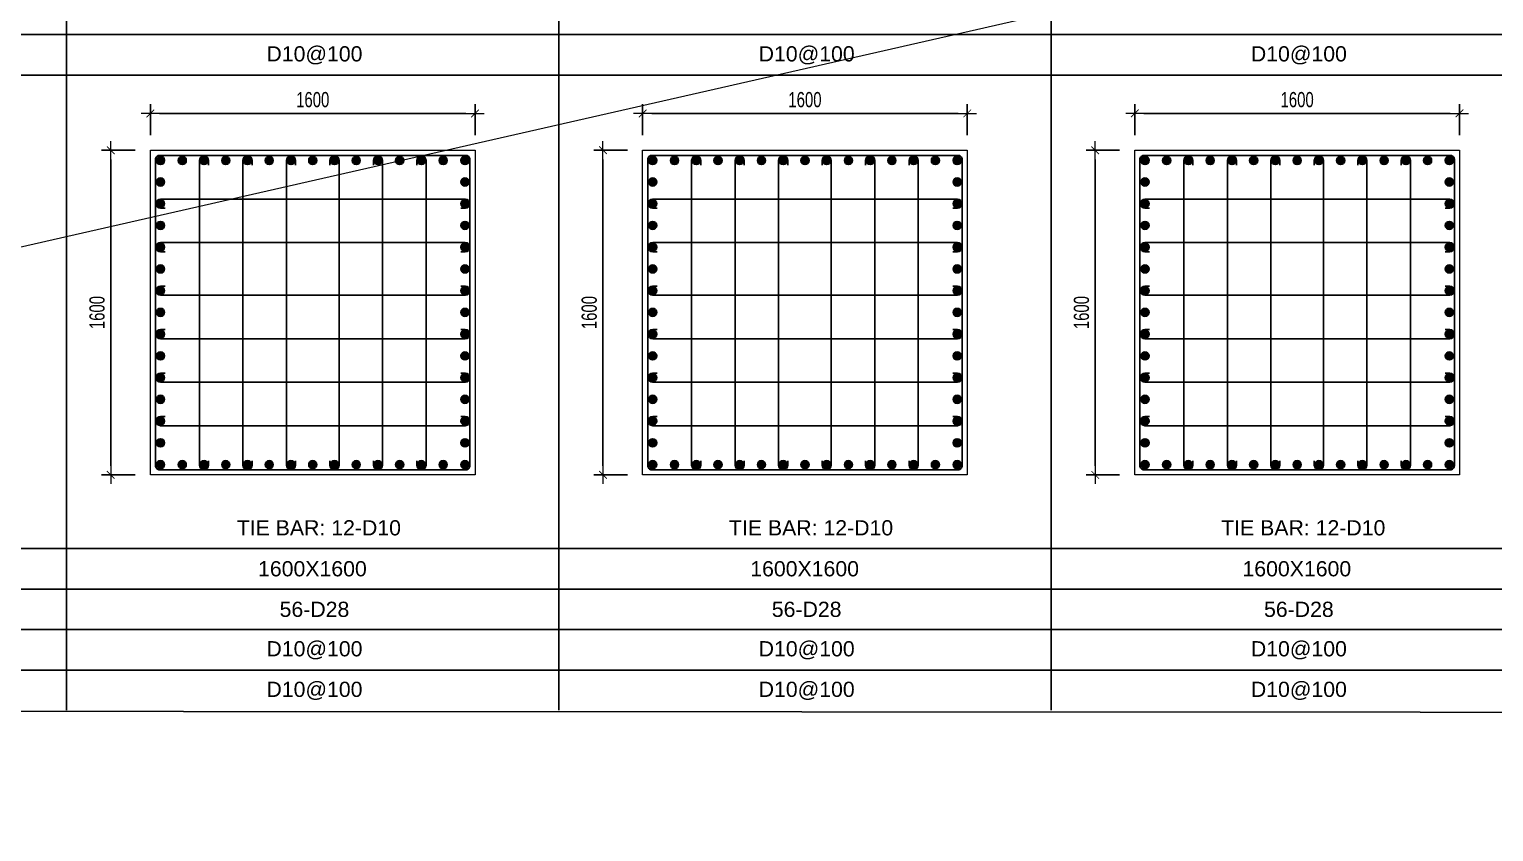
# Model space of a CAD drawing. Header units: millimetres. Extents: x 49323 to 380960, y -6102 to 181761.
# Drawn here: x 315351 to 322569, y 85705 to 89660 of the extents above; entities that cross this region are included whole.
import ezdxf
from ezdxf.enums import TextEntityAlignment as Align

# ---------------------------------------------------------------- set-up
doc = ezdxf.new("R2010")
doc.units = ezdxf.units.MM
doc.linetypes.add('CENTER2', pattern=[1.125, 0.75, -0.125, 0.125, -0.125])
doc.layers.get('Defpoints').update_dxf_attribs({"color": 151, "lineweight": 9})
for name, color, linetype in [('2', 2, 'Continuous'), ('A-ANNO-LEAD', 4, 'Continuous'), ('CEN', 1, 'CENTER2'), ('STL', 3, 'Continuous'), ('TIT1', 3, 'Continuous')]:
    doc.layers.add(name, color=color, linetype=linetype)
doc.layers.add('NDC_S_CONTINUOUS', color=3, linetype='Continuous', lineweight=20)
doc.layers.add('NDC_S_DIM', color=1, linetype='Continuous', lineweight=15)
doc.styles.add('NDC_ARIAL', font='arial.ttf', dxfattribs={"width": 0.85})
doc.styles.add('NDC_DIM', font='', dxfattribs={"width": 0.75})
doc.styles.get('NDC_DIM').set_extended_font_data('Dotum')
doc.dimstyles.new('NDC_dim_30', dxfattribs={"dimscale": 30, "dimtxt": 2.5, "dimasz": 1.5, "dimexe": 1.5, "dimexo": 2.5, "dimgap": 1, "dimtad": 1, "dimdec": 0, "dimzin": 0, "dimdsep": 46, "dimtxsty": 'NDC_DIM', "dimblk": 'DIMMARK', "dimcen": 0.09, "dimdle": 1.2, "dimclrd": 1, "dimclre": 1, "dimclrt": 3, "dimadec": 0, "dimazin": 0, "dimtfac": 1, "dimtdec": 0, "dimtix": 1, "dimtofl": 0, "dimtmove": 0, "dimatfit": 3, "dimfxl": 8, "dimfxlon": 1, "dimtolj": 1, "dimtzin": 0, "dimarcsym": 0})

# ---------------------------------------------------------------- blocks, each defined once
blk = doc.blocks.new('DIMMARK')
at = {"layer": 'NDC_S_DIM', "color": 1}
blk.add_line((-1.5, 0), (1, 0), dxfattribs=at)
at = {"layer": 'NDC_S_DIM', "color": 2, "const_width": 0.1}
blk.add_lwpolyline([(-0.42, -0.42), (0.42, 0.42)], dxfattribs=at)
blk = doc.blocks.new('*D885')
at = {"layer": 'Defpoints', "color": 0, "ltscale": 40, "transparency": 16777216}
for p in [(317548.4, 89245.3), (315948.4, 89063.7), (317548.4, 89063.7)]:
    blk.add_point(p, dxfattribs=at)
at = {"layer": 'NDC_S_DIM', "color": 1, "lineweight": -2, "ltscale": 40, "transparency": 16777216}
for p, q in [((315948.4, 89138.7), (315948.4, 89290.3)), ((317548.4, 89138.7), (317548.4, 89290.3)), ((315993.4, 89245.3), (317503.4, 89245.3))]:
    blk.add_line(p, q, dxfattribs=at)
at = {"layer": 'NDC_S_DIM', "color": 1, "lineweight": -2, "ltscale": 40, "transparency": 16777216, "xscale": 45, "yscale": 45, "zscale": 45, "rotation": 180}
blk.add_blockref('DIMMARK', (315948.4, 89245.3), dxfattribs=at)
at = {"layer": 'NDC_S_DIM', "color": 1, "lineweight": -2, "ltscale": 40, "transparency": 16777216, "xscale": 45, "yscale": 45, "zscale": 45}
blk.add_blockref('DIMMARK', (317548.4, 89245.3), dxfattribs=at)
at = {"layer": 'NDC_S_DIM', "color": 3, "ltscale": 40, "transparency": 16777216, "insert": (316748.4, 89312.9), "char_height": 75, "attachment_point": 5, "style": 'NDC_DIM'}
blk.add_mtext('\\A1;1600', dxfattribs=at)
blk = doc.blocks.new('*D886')
at = {"layer": 'Defpoints', "color": 0, "ltscale": 40, "transparency": 16777216}
for p in [(315948.4, 89063.7), (315753, 87463.7), (315948.4, 87463.7)]:
    blk.add_point(p, dxfattribs=at)
at = {"layer": 'NDC_S_DIM', "color": 1, "lineweight": -2, "ltscale": 40, "transparency": 16777216}
for p, q in [((315873.4, 89063.7), (315708, 89063.7)), ((315753, 89018.7), (315753, 87508.7)), ((315873.4, 87463.7), (315708, 87463.7))]:
    blk.add_line(p, q, dxfattribs=at)
at = {"layer": 'NDC_S_DIM', "color": 1, "lineweight": -2, "ltscale": 40, "transparency": 16777216, "xscale": 45, "yscale": 45, "zscale": 45}
for p, rotation in [((315753, 89063.7), 90), ((315753, 87463.7), 270)]:
    blk.add_blockref('DIMMARK', p, dxfattribs=dict(at, rotation=rotation))
at = {"layer": 'NDC_S_DIM', "color": 3, "ltscale": 40, "transparency": 16777216, "insert": (315685.5, 88263.7), "char_height": 75, "attachment_point": 5, "rotation": 90, "style": 'NDC_DIM'}
blk.add_mtext('\\A1;1600', dxfattribs=at)
blk = doc.blocks.new('8')
at = {"layer": '2'}
blk.add_hatch(color=256, dxfattribs=at).paths.add_polyline_path([(20, 0, 0.386127), (1.9, 19.9), (-1.9, 19.9, 0.386127), (-20, 0, 1)])
blk.add_circle((0, 0), 20, dxfattribs=at)
blk = doc.blocks.new('5')
at = {"layer": 'CEN', "rotation": 180}
blk.add_blockref('8', (0, 0), dxfattribs=at)
blk = doc.blocks.new('*U879')
at = {"layer": 'STL', "xscale": -1, "rotation": 270}
blk.add_blockref('5', (0, 0), dxfattribs=at)
blk = doc.blocks.new('*U880')
at = {"layer": 'NDC_S_DIM', "color": 0, "linetype": 'ByBlock', "lineweight": -2, "transparency": 16777216}
for p in [(308769.8, 80184.3), (308877, 80184.3), (308984.2, 80184.3), (309091.4, 80184.3), (309198.6, 80184.3), (309305.7, 80184.3), (309412.9, 80184.3), (309520.1, 80184.3), (309627.3, 80184.3), (309734.4, 80184.3), (309841.6, 80184.3), (309948.8, 80184.3), (310056, 80184.3), (310163.1, 80184.3), (310270.3, 80184.3)]:
    blk.add_blockref('*U879', p, dxfattribs=at)
blk = doc.blocks.new('*U881')
at = {"layer": 'STL', "xscale": -1, "rotation": 270}
blk.add_blockref('5', (0, 0), dxfattribs=at)
blk = doc.blocks.new('*U882')
at = {"layer": 'NDC_S_DIM', "color": 0, "linetype": 'ByBlock', "lineweight": -2, "transparency": 16777216}
for p in [(308769.8, 80184.3), (308877, 80184.3), (308984.2, 80184.3), (309091.4, 80184.3), (309198.6, 80184.3), (309305.7, 80184.3), (309412.9, 80184.3), (309520.1, 80184.3), (309627.3, 80184.3), (309734.4, 80184.3), (309841.6, 80184.3), (309948.8, 80184.3), (310056, 80184.3), (310163.1, 80184.3), (310270.3, 80184.3)]:
    blk.add_blockref('*U881', p, dxfattribs=at)
blk = doc.blocks.new('*U883')
at = {"layer": 'STL', "xscale": -1, "rotation": 270}
blk.add_blockref('5', (0, 0), dxfattribs=at)
blk = doc.blocks.new('*U884')
at = {"layer": 'NDC_S_DIM', "color": 0, "linetype": 'ByBlock', "lineweight": -2, "transparency": 16777216}
for p in [(308769.8, 80184.3), (308877, 80184.3), (308984.2, 80184.3), (309091.4, 80184.3), (309198.6, 80184.3), (309305.7, 80184.3), (309412.9, 80184.3), (309520.1, 80184.3), (309627.3, 80184.3), (309734.4, 80184.3), (309841.6, 80184.3), (309948.8, 80184.3), (310056, 80184.3), (310163.1, 80184.3), (310270.3, 80184.3)]:
    blk.add_blockref('*U883', p, dxfattribs=at)
blk = doc.blocks.new('*U877')
at = {"layer": 'STL', "xscale": -1, "rotation": 270}
blk.add_blockref('5', (0, 0), dxfattribs=at)
blk = doc.blocks.new('*U878')
at = {"layer": 'NDC_S_DIM', "color": 0, "linetype": 'ByBlock', "lineweight": -2, "transparency": 16777216}
for p in [(308769.8, 80184.3), (308877, 80184.3), (308984.2, 80184.3), (309091.4, 80184.3), (309198.6, 80184.3), (309305.7, 80184.3), (309412.9, 80184.3), (309520.1, 80184.3), (309627.3, 80184.3), (309734.4, 80184.3), (309841.6, 80184.3), (309948.8, 80184.3), (310056, 80184.3), (310163.1, 80184.3), (310270.3, 80184.3)]:
    blk.add_blockref('*U877', p, dxfattribs=at)
blk = doc.blocks.new('*D974')
at = {"layer": 'Defpoints', "color": 0, "ltscale": 40, "transparency": 16777216}
for p in [(319974.5, 89245.3), (318374.5, 89063.7), (319974.5, 89063.7)]:
    blk.add_point(p, dxfattribs=at)
at = {"layer": 'NDC_S_DIM', "color": 1, "lineweight": -2, "ltscale": 40, "transparency": 16777216}
for p, q in [((318374.5, 89138.7), (318374.5, 89290.3)), ((319974.5, 89138.7), (319974.5, 89290.3)), ((318419.5, 89245.3), (319929.5, 89245.3))]:
    blk.add_line(p, q, dxfattribs=at)
at = {"layer": 'NDC_S_DIM', "color": 1, "lineweight": -2, "ltscale": 40, "transparency": 16777216, "xscale": 45, "yscale": 45, "zscale": 45, "rotation": 180}
blk.add_blockref('DIMMARK', (318374.5, 89245.3), dxfattribs=at)
at = {"layer": 'NDC_S_DIM', "color": 1, "lineweight": -2, "ltscale": 40, "transparency": 16777216, "xscale": 45, "yscale": 45, "zscale": 45}
blk.add_blockref('DIMMARK', (319974.5, 89245.3), dxfattribs=at)
at = {"layer": 'NDC_S_DIM', "color": 3, "ltscale": 40, "transparency": 16777216, "insert": (319174.5, 89312.9), "char_height": 75, "attachment_point": 5, "style": 'NDC_DIM'}
blk.add_mtext('\\A1;1600', dxfattribs=at)
blk = doc.blocks.new('*U959')
at = {"layer": 'STL', "xscale": -1, "rotation": 270}
blk.add_blockref('5', (0, 0), dxfattribs=at)
blk = doc.blocks.new('*U960')
at = {"layer": 'NDC_S_DIM', "color": 0, "linetype": 'ByBlock', "lineweight": -2, "transparency": 16777216}
for p in [(308769.8, 80184.3), (308877, 80184.3), (308984.2, 80184.3), (309091.4, 80184.3), (309198.6, 80184.3), (309305.7, 80184.3), (309412.9, 80184.3), (309520.1, 80184.3), (309627.3, 80184.3), (309734.4, 80184.3), (309841.6, 80184.3), (309948.8, 80184.3), (310056, 80184.3), (310163.1, 80184.3), (310270.3, 80184.3)]:
    blk.add_blockref('*U959', p, dxfattribs=at)
blk = doc.blocks.new('*U961')
at = {"layer": 'STL', "xscale": -1, "rotation": 270}
blk.add_blockref('5', (0, 0), dxfattribs=at)
blk = doc.blocks.new('*U962')
at = {"layer": 'NDC_S_DIM', "color": 0, "linetype": 'ByBlock', "lineweight": -2, "transparency": 16777216}
for p in [(308769.8, 80184.3), (308877, 80184.3), (308984.2, 80184.3), (309091.4, 80184.3), (309198.6, 80184.3), (309305.7, 80184.3), (309412.9, 80184.3), (309520.1, 80184.3), (309627.3, 80184.3), (309734.4, 80184.3), (309841.6, 80184.3), (309948.8, 80184.3), (310056, 80184.3), (310163.1, 80184.3), (310270.3, 80184.3)]:
    blk.add_blockref('*U961', p, dxfattribs=at)
blk = doc.blocks.new('*U963')
at = {"layer": 'STL', "xscale": -1, "rotation": 270}
blk.add_blockref('5', (0, 0), dxfattribs=at)
blk = doc.blocks.new('*U964')
at = {"layer": 'NDC_S_DIM', "color": 0, "linetype": 'ByBlock', "lineweight": -2, "transparency": 16777216}
for p in [(308769.8, 80184.3), (308877, 80184.3), (308984.2, 80184.3), (309091.4, 80184.3), (309198.6, 80184.3), (309305.7, 80184.3), (309412.9, 80184.3), (309520.1, 80184.3), (309627.3, 80184.3), (309734.4, 80184.3), (309841.6, 80184.3), (309948.8, 80184.3), (310056, 80184.3), (310163.1, 80184.3), (310270.3, 80184.3)]:
    blk.add_blockref('*U963', p, dxfattribs=at)
blk = doc.blocks.new('*U965')
at = {"layer": 'STL', "xscale": -1, "rotation": 270}
blk.add_blockref('5', (0, 0), dxfattribs=at)
blk = doc.blocks.new('*U966')
at = {"layer": 'NDC_S_DIM', "color": 0, "linetype": 'ByBlock', "lineweight": -2, "transparency": 16777216}
for p in [(308769.8, 80184.3), (308877, 80184.3), (308984.2, 80184.3), (309091.4, 80184.3), (309198.6, 80184.3), (309305.7, 80184.3), (309412.9, 80184.3), (309520.1, 80184.3), (309627.3, 80184.3), (309734.4, 80184.3), (309841.6, 80184.3), (309948.8, 80184.3), (310056, 80184.3), (310163.1, 80184.3), (310270.3, 80184.3)]:
    blk.add_blockref('*U965', p, dxfattribs=at)
blk = doc.blocks.new('*D1022')
at = {"layer": 'Defpoints', "color": 0, "ltscale": 40, "transparency": 16777216}
for p in [(322400.6, 89245.3), (320800.6, 89063.7), (322400.6, 89063.7)]:
    blk.add_point(p, dxfattribs=at)
at = {"layer": 'NDC_S_DIM', "color": 1, "lineweight": -2, "ltscale": 40, "transparency": 16777216}
for p, q in [((320800.6, 89138.7), (320800.6, 89290.3)), ((322400.6, 89138.7), (322400.6, 89290.3)), ((320845.6, 89245.3), (322355.6, 89245.3))]:
    blk.add_line(p, q, dxfattribs=at)
at = {"layer": 'NDC_S_DIM', "color": 1, "lineweight": -2, "ltscale": 40, "transparency": 16777216, "xscale": 45, "yscale": 45, "zscale": 45, "rotation": 180}
blk.add_blockref('DIMMARK', (320800.6, 89245.3), dxfattribs=at)
at = {"layer": 'NDC_S_DIM', "color": 1, "lineweight": -2, "ltscale": 40, "transparency": 16777216, "xscale": 45, "yscale": 45, "zscale": 45}
blk.add_blockref('DIMMARK', (322400.6, 89245.3), dxfattribs=at)
at = {"layer": 'NDC_S_DIM', "color": 3, "ltscale": 40, "transparency": 16777216, "insert": (321600.6, 89312.9), "char_height": 75, "attachment_point": 5, "style": 'NDC_DIM'}
blk.add_mtext('\\A1;1600', dxfattribs=at)
blk = doc.blocks.new('*U1007')
at = {"layer": 'STL', "xscale": -1, "rotation": 270}
blk.add_blockref('5', (0, 0), dxfattribs=at)
blk = doc.blocks.new('*U1008')
at = {"layer": 'NDC_S_DIM', "color": 0, "linetype": 'ByBlock', "lineweight": -2, "transparency": 16777216}
for p in [(308769.8, 80184.3), (308877, 80184.3), (308984.2, 80184.3), (309091.4, 80184.3), (309198.6, 80184.3), (309305.7, 80184.3), (309412.9, 80184.3), (309520.1, 80184.3), (309627.3, 80184.3), (309734.4, 80184.3), (309841.6, 80184.3), (309948.8, 80184.3), (310056, 80184.3), (310163.1, 80184.3), (310270.3, 80184.3)]:
    blk.add_blockref('*U1007', p, dxfattribs=at)
blk = doc.blocks.new('*U1009')
at = {"layer": 'STL', "xscale": -1, "rotation": 270}
blk.add_blockref('5', (0, 0), dxfattribs=at)
blk = doc.blocks.new('*U1010')
at = {"layer": 'NDC_S_DIM', "color": 0, "linetype": 'ByBlock', "lineweight": -2, "transparency": 16777216}
for p in [(308769.8, 80184.3), (308877, 80184.3), (308984.2, 80184.3), (309091.4, 80184.3), (309198.6, 80184.3), (309305.7, 80184.3), (309412.9, 80184.3), (309520.1, 80184.3), (309627.3, 80184.3), (309734.4, 80184.3), (309841.6, 80184.3), (309948.8, 80184.3), (310056, 80184.3), (310163.1, 80184.3), (310270.3, 80184.3)]:
    blk.add_blockref('*U1009', p, dxfattribs=at)
blk = doc.blocks.new('*U1011')
at = {"layer": 'STL', "xscale": -1, "rotation": 270}
blk.add_blockref('5', (0, 0), dxfattribs=at)
blk = doc.blocks.new('*U1012')
at = {"layer": 'NDC_S_DIM', "color": 0, "linetype": 'ByBlock', "lineweight": -2, "transparency": 16777216}
for p in [(308769.8, 80184.3), (308877, 80184.3), (308984.2, 80184.3), (309091.4, 80184.3), (309198.6, 80184.3), (309305.7, 80184.3), (309412.9, 80184.3), (309520.1, 80184.3), (309627.3, 80184.3), (309734.4, 80184.3), (309841.6, 80184.3), (309948.8, 80184.3), (310056, 80184.3), (310163.1, 80184.3), (310270.3, 80184.3)]:
    blk.add_blockref('*U1011', p, dxfattribs=at)
blk = doc.blocks.new('*U1013')
at = {"layer": 'STL', "xscale": -1, "rotation": 270}
blk.add_blockref('5', (0, 0), dxfattribs=at)
blk = doc.blocks.new('*U1014')
at = {"layer": 'NDC_S_DIM', "color": 0, "linetype": 'ByBlock', "lineweight": -2, "transparency": 16777216}
for p in [(308769.8, 80184.3), (308877, 80184.3), (308984.2, 80184.3), (309091.4, 80184.3), (309198.6, 80184.3), (309305.7, 80184.3), (309412.9, 80184.3), (309520.1, 80184.3), (309627.3, 80184.3), (309734.4, 80184.3), (309841.6, 80184.3), (309948.8, 80184.3), (310056, 80184.3), (310163.1, 80184.3), (310270.3, 80184.3)]:
    blk.add_blockref('*U1013', p, dxfattribs=at)
blk = doc.blocks.new('*D1025')
at = {"layer": 'Defpoints', "color": 0, "ltscale": 40, "transparency": 16777216}
for p in [(318374.5, 89063.7), (318179.1, 87463.7), (318374.5, 87463.7)]:
    blk.add_point(p, dxfattribs=at)
at = {"layer": 'NDC_S_DIM', "color": 1, "lineweight": -2, "ltscale": 40, "transparency": 16777216}
for p, q in [((318299.5, 89063.7), (318134.1, 89063.7)), ((318179.1, 89018.7), (318179.1, 87508.7)), ((318299.5, 87463.7), (318134.1, 87463.7))]:
    blk.add_line(p, q, dxfattribs=at)
at = {"layer": 'NDC_S_DIM', "color": 1, "lineweight": -2, "ltscale": 40, "transparency": 16777216, "xscale": 45, "yscale": 45, "zscale": 45}
for p, rotation in [((318179.1, 89063.7), 90), ((318179.1, 87463.7), 270)]:
    blk.add_blockref('DIMMARK', p, dxfattribs=dict(at, rotation=rotation))
at = {"layer": 'NDC_S_DIM', "color": 3, "ltscale": 40, "transparency": 16777216, "insert": (318111.5, 88263.7), "char_height": 75, "attachment_point": 5, "rotation": 90, "style": 'NDC_DIM'}
blk.add_mtext('\\A1;1600', dxfattribs=at)
blk = doc.blocks.new('*D1026')
at = {"layer": 'Defpoints', "color": 0, "ltscale": 40, "transparency": 16777216}
for p in [(320800.6, 89063.7), (320605.2, 87463.7), (320800.6, 87463.7)]:
    blk.add_point(p, dxfattribs=at)
at = {"layer": 'NDC_S_DIM', "color": 1, "lineweight": -2, "ltscale": 40, "transparency": 16777216}
for p, q in [((320725.6, 89063.7), (320560.2, 89063.7)), ((320605.2, 89018.7), (320605.2, 87508.7)), ((320725.6, 87463.7), (320560.2, 87463.7))]:
    blk.add_line(p, q, dxfattribs=at)
at = {"layer": 'NDC_S_DIM', "color": 1, "lineweight": -2, "ltscale": 40, "transparency": 16777216, "xscale": 45, "yscale": 45, "zscale": 45}
for p, rotation in [((320605.2, 89063.7), 90), ((320605.2, 87463.7), 270)]:
    blk.add_blockref('DIMMARK', p, dxfattribs=dict(at, rotation=rotation))
at = {"layer": 'NDC_S_DIM', "color": 3, "ltscale": 40, "transparency": 16777216, "insert": (320537.6, 88263.7), "char_height": 75, "attachment_point": 5, "rotation": 90, "style": 'NDC_DIM'}
blk.add_mtext('\\A1;1600', dxfattribs=at)

msp = doc.modelspace()

# ---------------------------------------------------------------- linework, layer by layer
at = {"layer": '2', "lineweight": -2, "ltscale": 1000}
for points in [[(317523.4, 89018.7), (317523.4, 87508.7, -0.414214), (317503.4, 87488.7), (315993.4, 87488.7, -0.414214), (315973.4, 87508.7), (315973.4, 89018.7, -0.414214), (315993.4, 89038.7), (317503.4, 89038.7, -0.414214)], [(319949.5, 89018.7), (319949.5, 87508.7, -0.414214), (319929.5, 87488.7), (318419.5, 87488.7, -0.414214), (318399.5, 87508.7), (318399.5, 89018.7, -0.414214), (318419.5, 89038.7), (319929.5, 89038.7, -0.414214)], [(322375.6, 89018.7), (322375.6, 87508.7, -0.414214), (322355.6, 87488.7), (320845.6, 87488.7, -0.414214), (320825.6, 87508.7), (320825.6, 89018.7, -0.414214), (320845.6, 89038.7), (322355.6, 89038.7, -0.414214)]]:
    msp.add_lwpolyline(points, format="xyb", close=True, dxfattribs=at)
at = {"layer": '2'}
for points in [[(316235, 87533.4), (316235, 87511.2, -1), (316190, 87511.2), (316190, 89013.2, -1), (316235, 89013.2), (316235, 88991.1)], [(316449.3, 87533.4), (316449.3, 87511.2, -1), (316404.3, 87511.2), (316404.3, 89013.2, -1), (316449.3, 89013.2), (316449.3, 88991.1)], [(316663.7, 87533.4), (316663.7, 87511.2, -1), (316618.7, 87511.2), (316618.7, 89013.2, -1), (316663.7, 89013.2), (316663.7, 88991.1)], [(316833, 87533.4), (316833, 87511.2, 1), (316878.1, 87511.2), (316878.1, 89013.2, 1), (316833, 89013.2), (316833, 88991.1)], [(317047.4, 87533.4), (317047.4, 87511.2, 1), (317092.4, 87511.2), (317092.4, 89013.2, 1), (317047.4, 89013.2), (317047.4, 88991.1)], [(317261.7, 87533.4), (317261.7, 87511.2, 1), (317306.8, 87511.2), (317306.8, 89013.2, 1), (317261.7, 89013.2), (317261.7, 88991.1)], [(318661.1, 87533.4), (318661.1, 87511.2, -1), (318616.1, 87511.2), (318616.1, 89013.2, -1), (318661.1, 89013.2), (318661.1, 88991.1)], [(318875.4, 87533.4), (318875.4, 87511.2, -1), (318830.4, 87511.2), (318830.4, 89013.2, -1), (318875.4, 89013.2), (318875.4, 88991.1)], [(319089.8, 87533.4), (319089.8, 87511.2, -1), (319044.8, 87511.2), (319044.8, 89013.2, -1), (319089.8, 89013.2), (319089.8, 88991.1)], [(319259.1, 87533.4), (319259.1, 87511.2, 1), (319304.1, 87511.2), (319304.1, 89013.2, 1), (319259.1, 89013.2), (319259.1, 88991.1)], [(319473.5, 87533.4), (319473.5, 87511.2, 1), (319518.5, 87511.2), (319518.5, 89013.2, 1), (319473.5, 89013.2), (319473.5, 88991.1)], [(319687.8, 87533.4), (319687.8, 87511.2, 1), (319732.9, 87511.2), (319732.9, 89013.2, 1), (319687.8, 89013.2), (319687.8, 88991.1)], [(321087.2, 87533.4), (321087.2, 87511.2, -1), (321042.2, 87511.2), (321042.2, 89013.2, -1), (321087.2, 89013.2), (321087.2, 88991.1)], [(321301.5, 87533.4), (321301.5, 87511.2, -1), (321256.5, 87511.2), (321256.5, 89013.2, -1), (321301.5, 89013.2), (321301.5, 88991.1)], [(321515.9, 87533.4), (321515.9, 87511.2, -1), (321470.9, 87511.2), (321470.9, 89013.2, -1), (321515.9, 89013.2), (321515.9, 88991.1)], [(321685.2, 87533.4), (321685.2, 87511.2, 1), (321730.2, 87511.2), (321730.2, 89013.2, 1), (321685.2, 89013.2), (321685.2, 88991.1)], [(321899.6, 87533.4), (321899.6, 87511.2, 1), (321944.6, 87511.2), (321944.6, 89013.2, 1), (321899.6, 89013.2), (321899.6, 88991.1)], [(322113.9, 87533.4), (322113.9, 87511.2, 1), (322158.9, 87511.2), (322158.9, 89013.2, 1), (322113.9, 89013.2), (322113.9, 88991.1)], [(316020.3, 88777.8), (315998.1, 88777.8, -1), (315998.1, 88822.8), (317500.2, 88822.8, -1), (317500.2, 88777.8), (317478, 88777.8)], [(318446.4, 88777.8), (318424.2, 88777.8, -1), (318424.2, 88822.8), (319926.3, 88822.8, -1), (319926.3, 88777.8), (319904.1, 88777.8)], [(320872.5, 88777.8), (320850.3, 88777.8, -1), (320850.3, 88822.8), (322352.4, 88822.8, -1), (322352.4, 88777.8), (322330.2, 88777.8)], [(316020.3, 88563.5), (315998.1, 88563.5, -1), (315998.1, 88608.5), (317500.2, 88608.5, -1), (317500.2, 88563.5), (317478, 88563.5)], [(318446.4, 88563.5), (318424.2, 88563.5, -1), (318424.2, 88608.5), (319926.3, 88608.5, -1), (319926.3, 88563.5), (319904.1, 88563.5)], [(320872.5, 88563.5), (320850.3, 88563.5, -1), (320850.3, 88608.5), (322352.4, 88608.5, -1), (322352.4, 88563.5), (322330.2, 88563.5)], [(316020.3, 88394.1), (315998.1, 88394.1, 1), (315998.1, 88349.1), (317500.2, 88349.1, 1), (317500.2, 88394.1), (317478, 88394.1)], [(318446.4, 88394.1), (318424.2, 88394.1, 1), (318424.2, 88349.1), (319926.3, 88349.1, 1), (319926.3, 88394.1), (319904.1, 88394.1)], [(320872.5, 88394.1), (320850.3, 88394.1, 1), (320850.3, 88349.1), (322352.4, 88349.1, 1), (322352.4, 88394.1), (322330.2, 88394.1)], [(316020.3, 88179.8), (315998.1, 88179.8, 1), (315998.1, 88134.8), (317500.2, 88134.8, 1), (317500.2, 88179.8), (317478, 88179.8)], [(318446.4, 88179.8), (318424.2, 88179.8, 1), (318424.2, 88134.8), (319926.3, 88134.8, 1), (319926.3, 88179.8), (319904.1, 88179.8)], [(320872.5, 88179.8), (320850.3, 88179.8, 1), (320850.3, 88134.8), (322352.4, 88134.8, 1), (322352.4, 88179.8), (322330.2, 88179.8)], [(316020.3, 87965.4), (315998.1, 87965.4, 1), (315998.1, 87920.4), (317500.2, 87920.4, 1), (317500.2, 87965.4), (317478, 87965.4)], [(318446.4, 87965.4), (318424.2, 87965.4, 1), (318424.2, 87920.4), (319926.3, 87920.4, 1), (319926.3, 87965.4), (319904.1, 87965.4)], [(320872.5, 87965.4), (320850.3, 87965.4, 1), (320850.3, 87920.4), (322352.4, 87920.4, 1), (322352.4, 87965.4), (322330.2, 87965.4)], [(316020.3, 87751.1), (315998.1, 87751.1, 1), (315998.1, 87706.1), (317500.2, 87706.1, 1), (317500.2, 87751.1), (317478, 87751.1)], [(318446.4, 87751.1), (318424.2, 87751.1, 1), (318424.2, 87706.1), (319926.3, 87706.1, 1), (319926.3, 87751.1), (319904.1, 87751.1)], [(320872.5, 87751.1), (320850.3, 87751.1, 1), (320850.3, 87706.1), (322352.4, 87706.1, 1), (322352.4, 87751.1), (322330.2, 87751.1)]]:
    msp.add_lwpolyline(points, format="xyb", dxfattribs=at)
at = {"layer": 'A-ANNO-LEAD'}
msp.add_lwpolyline([(303919.1, 86304.5), (325254.1, 86291.4), (325254.1, 102911.4), (303919.1, 102924.5)], close=True, dxfattribs=at)
at = {"layer": 'Defpoints', "ltscale": 40}
msp.add_line((302635, 85704.5), (380959.6, 103524.5), dxfattribs=at)
at = {"layer": 'NDC_S_CONTINUOUS', "ltscale": 70}
for points in [[(317548.4, 89063.7), (317548.4, 87463.7), (315948.4, 87463.7), (315948.4, 89063.7), (317548.4, 89063.7)], [(319974.5, 89063.7), (319974.5, 87463.7), (318374.5, 87463.7), (318374.5, 89063.7), (319974.5, 89063.7)], [(322400.6, 89063.7), (322400.6, 87463.7), (320800.6, 87463.7), (320800.6, 89063.7), (322400.6, 89063.7)]]:
    msp.add_lwpolyline(points, dxfattribs=at)
at = {"layer": 'TIT1'}
for p, q in [((315535.3, 102204.5), (315535.3, 86304.5)), ((317961.4, 102204.5), (317961.4, 86304.5)), ((320387.5, 102204.5), (320387.5, 86304.5)), ((325254.1, 89433.7), (303919.1, 89433.7))]:
    msp.add_line(p, q, dxfattribs=at)
at = {"layer": 'TIT1', "color": 8}
for p, q in [((325254.1, 89633.7), (304976.2, 89633.7)), ((325254.1, 87101), (304547, 87101)), ((325254.1, 86901), (304547, 86901)), ((325254.1, 86701), (304547, 86701)), ((325254.1, 86501), (304976.2, 86501))]:
    msp.add_line(p, q, dxfattribs=at)

# ---------------------------------------------------------------- block references
at = {"layer": 'NDC_S_DIM', "xscale": -1}
for name, p, rotation in [('*U884', (235813.9, -221255.6), 270), ('*U878', (237314.3, -221255.6), 270), ('*U964', (238240, -221255.6), 270), ('*U966', (239740.4, -221255.6), 270), ('*U1012', (240666.1, -221255.6), 270), ('*U1014', (242166.5, -221255.6), 270), ('*U882', (7228.3, 167698.5), 180), ('*U962', (9654.4, 167698.5), 180), ('*U1010', (12080.5, 167698.5), 180)]:
    msp.add_blockref(name, p, dxfattribs=dict(at, rotation=rotation))
at = {"layer": 'NDC_S_DIM'}
for name, p in [('*U880', (7228.3, 8829)), ('*U960', (9654.4, 8829)), ('*U1008', (12080.5, 8829))]:
    msp.add_blockref(name, p, dxfattribs=at)

# ---------------------------------------------------------------- texts
at = {"layer": 'TIT1', "style": 'NDC_ARIAL'}
for s, p in [('D10@100', (316756.9, 89533.6)), ('D10@100', (319183, 89533.6)), ('D10@100', (321609.1, 89533.6)), ('TIE BAR: 12-D10', (316778.6, 87202.8)), ('TIE BAR: 12-D10', (319204.7, 87202.8)), ('TIE BAR: 12-D10', (321630.8, 87202.8)), ('1600X1600', (316746.8, 87000.9)), ('1600X1600', (319172.9, 87000.9)), ('1600X1600', (321599, 87000.9)), ('56-D28', (316756.9, 86800.9)), ('56-D28', (319183, 86800.9)), ('56-D28', (321609.1, 86800.9)), ('D10@100', (316756.9, 86600.9)), ('D10@100', (319183, 86600.9)), ('D10@100', (321609.1, 86600.9)), ('D10@100', (316756.9, 86400.9)), ('D10@100', (319183, 86400.9)), ('D10@100', (321609.1, 86400.9))]:
    msp.add_text(s, height=75, dxfattribs=at).set_placement(p, align=Align.MIDDLE)

# ---------------------------------------------------------------- dimensions: what is measured, and where the dimension line sits
at = {"layer": 'NDC_S_DIM', "ltscale": 40}
for base, p1, p2, picture, middle in [((317548.4, 89245.3), (315948.4, 89063.7), (317548.4, 89063.7), '*D885', (316748.4, 89312.9)), ((319974.5, 89245.3), (318374.5, 89063.7), (319974.5, 89063.7), '*D974', (319174.5, 89312.9)), ((322400.6, 89245.3), (320800.6, 89063.7), (322400.6, 89063.7), '*D1022', (321600.6, 89312.9))]:
    dim = msp.add_linear_dim(base=base, p1=p1, p2=p2, dimstyle='NDC_dim_30', dxfattribs=at)
    dim.commit()
    dim.dimension.update_dxf_attribs({"geometry": picture, "text_midpoint": middle})
for base, p1, p2, picture, middle in [((315753, 87463.7), (315948.4, 89063.7), (315948.4, 87463.7), '*D886', (315685.5, 88263.7)), ((318179.1, 87463.7), (318374.5, 89063.7), (318374.5, 87463.7), '*D1025', (318111.5, 88263.7)), ((320605.2, 87463.7), (320800.6, 89063.7), (320800.6, 87463.7), '*D1026', (320537.6, 88263.7))]:
    dim = msp.add_linear_dim(base=base, p1=p1, p2=p2, angle=90, dimstyle='NDC_dim_30', dxfattribs=at)
    dim.commit()
    dim.dimension.update_dxf_attribs({"geometry": picture, "text_midpoint": middle})

doc.saveas('drawing.dxf')
